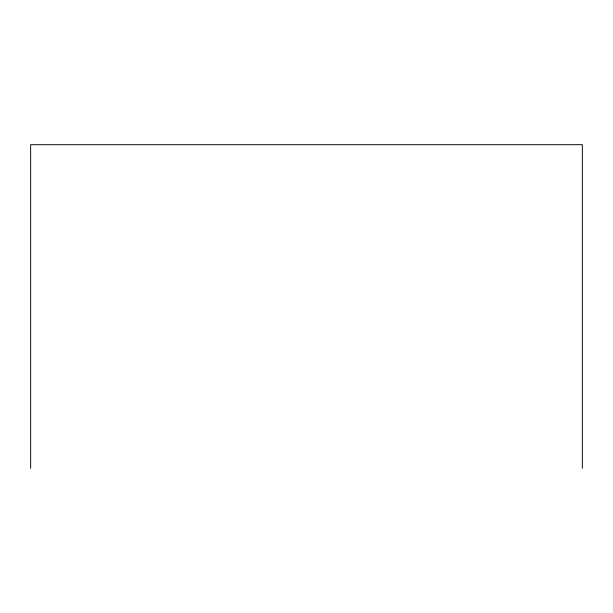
<?xml version="1.0" encoding="UTF-8"?>
<svg xmlns="http://www.w3.org/2000/svg" width="613" height="613" viewBox="0 0 613 613"><rect width="100%" height="100%" fill="white"/><g stroke="black" fill="none" stroke-linecap="round" stroke-linejoin="round"><path stroke-width="0.92" d="M582.35 468.309L582.35 144.691L30.65 144.691L30.65 468.309"/></g></svg>
